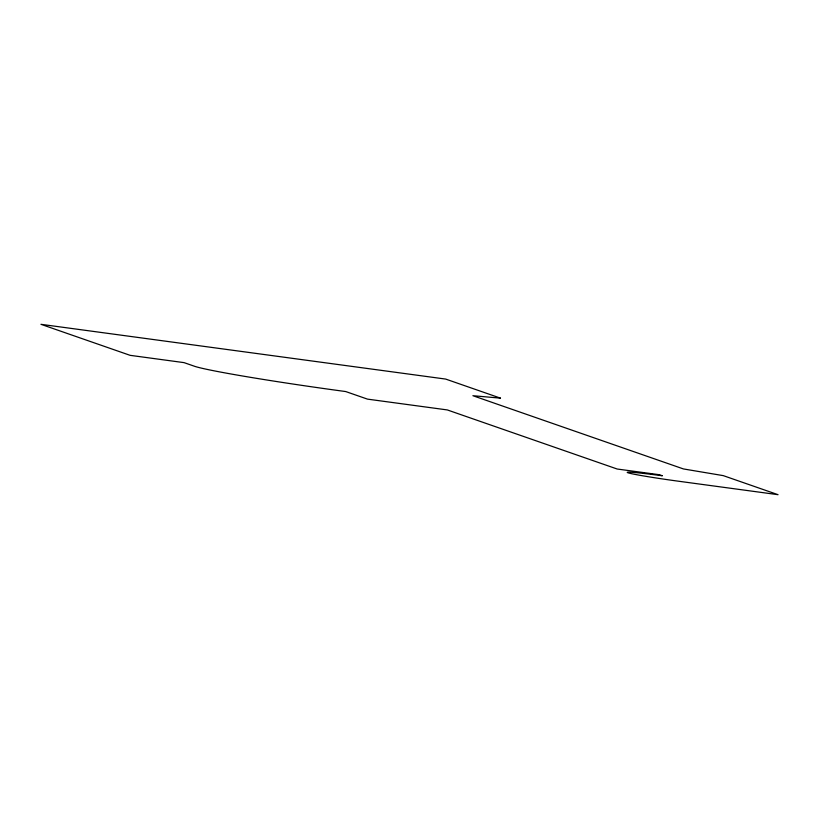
<?xml version="1.0" encoding="UTF-8"?>
<svg xmlns="http://www.w3.org/2000/svg" width="819" height="819" viewBox="0 0 819 819"><rect width="100%" height="100%" fill="white"/><g stroke="black" fill="none" stroke-linecap="round" stroke-linejoin="round"><path stroke-width="1.23" d="M500.481 398.147L472.901 395.71L683.435 468.939L723.269 475.634L778.05 494.686L677.661 481.101A43.253 1.587 8.1 0 1 627.876 472.737A43.253 1.587 8.1 0 1 662.346 475.778L659.305 474.713L617.178 469.021L447.307 409.93L367.496 399.129L345.72 391.554A129.607 4.75 8.1 0 1 194.82 366.369L184.06 362.633L130.119 355.333L40.95 324.314L445.7 379.084L500.481 398.147"/></g></svg>
